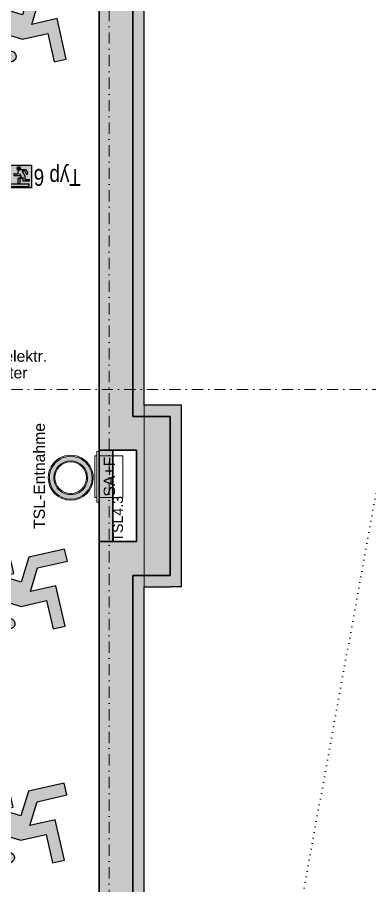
# Model space of a CAD drawing. Header units: millimetres. Extents: x 32522367 to 32638135, y 41424826 to 41540167.
# Drawn here: x 32555022 to 32558151, y 41474973 to 41482673 of the extents above; entities that cross this region are included whole.
import ezdxf
from ezdxf.enums import TextEntityAlignment as Align

# ---------------------------------------------------------------- set-up
doc = ezdxf.new("R2010")
doc.units = ezdxf.units.MM
for name, pattern in [('Punktlinie weit', [0.05, 0, -0.05]), ('Raster', [0.2, 0.1, -0.05, 0, -0.05]), ('Strichlinie eng', [0.1, 0.075, -0.025])]:
    doc.linetypes.add(name, pattern=pattern)
for name, color, linetype in [('000 Achsraster Haupt', 251, 'Continuous'), ('110 Wand Aussen', 251, 'Continuous'), ('130 Wand Innen', 251, 'Continuous'), ('220 Bodenaufbau', 251, 'Continuous'), ('240 Unterdaemmung', 251, 'Continuous'), ('590 Brandschutz.baulicher_ modellierter BS_ Objekte', 251, 'Continuous'), ('811 Raum 2.Erschließung_ Nebenräume_Allg.räume_Technik', 251, 'Continuous'), ('955 Polierplan Beschriftung', 251, 'Continuous'), ('970 Brandschutz Beschriftung.Texte_ Bemaßung_ Symbole_ Fluchtwege', 251, 'Continuous'), ('dp_GE_SIBEL', 80, 'Continuous')]:
    doc.layers.add(name, color=color, linetype=linetype)
for name, color, linetype, lineweight in [('000 Achsraster Haupt_Stift_Nr__1', 251, 'Continuous', 13), ('110 Wand Aussen_Stift_Nr__24', 251, 'Continuous', 13), ('110 Wand Aussen_Stift_Nr__29', 251, 'Continuous', 13), ('110 Wand Aussen_Stift_Nr__7', 251, 'Continuous', 25), ('110 Wand Aussen_Stift_Nr__8', 251, 'Continuous', 35), ('130 Wand Innen_Stift_Nr__23', 251, 'Continuous', 13), ('130 Wand Innen_Stift_Nr__4', 251, 'Continuous', 35), ('220 Bodenaufbau_Stift_Nr__6', 251, 'Continuous', 13), ('240 Unterdaemmung_Stift_Nr__6', 251, 'Continuous', 13), ('590 Brandschutz.baulicher_ modellierter BS_ Objekte_Stift_Nr__121', 251, 'Continuous', 13), ('955 Polierplan Beschriftung_Stift_Nr__1', 251, 'Continuous', 13), ('956 Durchbruch Beschriftung_Stift_Nr__61', 251, 'Continuous', 25), ('970 Brandschutz Beschriftung.Texte_ Bemaßung_ Symbole_ Fluchtwege_Stift_Nr__1', 251, 'Continuous', 13), ('970 Brandschutz Beschriftung.Texte_ Bemaßung_ Symbole_ Fluchtwege_Stift_Nr__101', 251, 'Continuous', 50), ('970 Brandschutz Beschriftung.Texte_ Bemaßung_ Symbole_ Fluchtwege_Stift_Nr__15', 251, 'Continuous', 0), ('970 Brandschutz Beschriftung.Texte_ Bemaßung_ Symbole_ Fluchtwege_Stift_Nr__20', 251, 'Continuous', 0), ('dp_GE_ST_Attribut_Attribut1', 250, 'Continuous', 5)]:
    doc.layers.add(name, color=color, linetype=linetype, lineweight=lineweight)
doc.layers.add('E2_LEHR_MENSCH_NATIVE', color=112, linetype='Continuous', lineweight=35, true_color=0x20dd55)
doc.styles.add('DPG_TXT', font='arial.ttf', dxfattribs={"width": 0.8})
doc.styles.add('ERSTELLTER_STIL_1', font='arial.ttf')

# ---------------------------------------------------------------- blocks, each defined once
blk = doc.blocks.new('9809550')
at = {"color": 18, "lineweight": 30, "true_color": 0x000000}
for points in [[(423921.7, 99168.8), (423956.8, 99168.8), (423956.8, 99202.9), (423984.5, 99214.5), (424033.7, 99214.5), (424053.8, 99178.3)], [(424040.2, 99170.9), (424025.2, 99196.7), (423999.7, 99196.8), (424026.2, 99150.3), (424026.2, 99110.9), (424070.2, 99110.9), (424070.2, 99092.3), (424007.5, 99092.3), (424007.5, 99131.7), (423975, 99113.1), (423975, 99067), (423956.5, 99067), (423956.5, 99122.4), (423990.5, 99141.9), (423975.1, 99168.8), (423975.1, 99150.2), (423921.7, 99150.3)]]:
    blk.add_lwpolyline(points, dxfattribs=at)
blk.add_circle((423963.6, 99225.9), 18.1, dxfattribs=at)
for centre, radius, start, end in [((423921.7, 99159.5), 9.27, 89.9849, 270.0151), ((424047.8, 99173.1), 7.96, 195.72991, 41.40047)]:
    blk.add_arc(centre, radius, start, end, dxfattribs=at)
blk = doc.blocks.new('RIVO_ARR_down')
at = {"true_color": 0x56c81e}
h = blk.add_hatch(color=72, dxfattribs=at)
h.dxf.hatch_style = 1
h.paths.add_polyline_path([(2487.16, 1656.78), (2487.16, 1647.95), (2504.83, 1647.95), (2504.83, 1656.78)])
h.paths.add_polyline_path([(2496.19, 1651.84), (2494.51, 1649.58), (2492.81, 1651.85), (2494.2, 1651.85), (2494.2, 1656.07), (2494.9, 1656.08), (2494.9, 1651.84)], flags=16)
h.paths.add_polyline_path([(2498.26, 1653.37), (2499.6, 1653.37), (2499.6, 1654.67), (2500.12, 1654.91, -0.535619), (2499.17, 1655.55, -1), (2500.55, 1655.55, -0.302406), (2500.12, 1654.91), (2500.66, 1655.11), (2502.53, 1655.11), (2503.29, 1653.73, -1.25347), (2502.78, 1653.45), (2502.2, 1654.43), (2501.24, 1654.44), (2502.24, 1652.67), (2502.24, 1651.16), (2503.92, 1651.16), (2503.92, 1650.46), (2501.53, 1650.46), (2501.53, 1651.96), (2500.29, 1651.25), (2500.29, 1649.49), (2499.59, 1649.49), (2499.59, 1651.6), (2500.88, 1652.34), (2500.3, 1653.37), (2500.3, 1652.66), (2498.26, 1652.67, -1)], flags=16)
h.paths.add_polyline_path([(2503.92, 1649.3), (2503.92, 1648.39), (2487.82, 1648.39), (2487.82, 1649.3)], flags=16)
h.paths.add_polyline_path([(2491.07, 1650.21), (2487.82, 1650.21), (2487.82, 1655.56), (2491.07, 1655.56)], flags=16)
h.paths.add_polyline_path([(2488, 1652.89, -1), (2488.38, 1652.89, -1)], flags=0)
at = {"true_color": 0xffffff}
h = blk.add_hatch(color=7, dxfattribs=at)
h.dxf.hatch_style = 1
h.paths.add_polyline_path([(2487.82, 1655.56), (2487.82, 1650.21), (2491.07, 1650.21), (2491.07, 1655.56)])
h.paths.add_polyline_path([(2488.38, 1652.89, -1), (2488, 1652.89, -1)], flags=16)
h = blk.add_hatch(color=7, dxfattribs=at)
h.dxf.hatch_style = 1
h.paths.add_polyline_path([(2488, 1652.89, 1), (2488.38, 1652.89, 1)])
h = blk.add_hatch(color=7, dxfattribs=at)
h.dxf.hatch_style = 1
h.paths.add_polyline_path([(2494.9, 1651.84), (2494.9, 1656.08), (2494.2, 1656.07), (2494.2, 1651.85), (2492.81, 1651.85), (2494.51, 1649.58), (2496.19, 1651.84)])
h = blk.add_hatch(color=7, dxfattribs=at)
h.dxf.hatch_style = 1
h.paths.add_polyline_path([(2499.6, 1653.37), (2498.26, 1653.37, 1), (2498.26, 1652.67), (2500.3, 1652.66), (2500.3, 1653.37), (2500.88, 1652.34), (2499.59, 1651.6), (2499.59, 1649.49), (2500.29, 1649.49), (2500.29, 1651.25), (2501.53, 1651.96), (2501.53, 1650.46), (2503.92, 1650.46), (2503.92, 1651.16), (2502.24, 1651.16), (2502.24, 1652.67), (2501.24, 1654.44), (2502.2, 1654.43), (2502.78, 1653.45, 1.25347), (2503.29, 1653.73), (2502.53, 1655.11), (2500.66, 1655.11), (2499.6, 1654.67)])
h = blk.add_hatch(color=7, dxfattribs=at)
h.dxf.hatch_style = 1
h.paths.add_polyline_path([(2499.17, 1655.55, 1), (2500.55, 1655.55, 1)])
h = blk.add_hatch(color=7, dxfattribs=at)
h.dxf.hatch_style = 1
h.paths.add_polyline_path([(2487.82, 1649.3), (2487.82, 1648.39), (2503.92, 1648.39), (2503.92, 1649.3)])
blk.add_lwpolyline([(2487.16, 1656.78), (2504.83, 1656.78), (2504.83, 1647.95), (2487.16, 1647.95)], close=True)
at = {"color": 18, "lineweight": 30, "true_color": 0x000000}
for points in [[(2491.07, 1655.56), (2487.82, 1655.56), (2487.82, 1650.21), (2491.07, 1650.21)], [(2503.92, 1649.3), (2487.82, 1649.3), (2487.82, 1648.39), (2503.92, 1648.39)]]:
    blk.add_lwpolyline(points, close=True, dxfattribs=at)
blk.add_lwpolyline([(2494.2, 1656.07), (2494.2, 1651.85), (2492.81, 1651.85), (2494.51, 1649.58), (2496.19, 1651.84), (2494.9, 1651.84), (2494.9, 1656.08), (2494.2, 1656.07)], dxfattribs=at)
blk.add_circle((2488.19, 1652.89), 0.19, dxfattribs=at)
at = {"xscale": 0.0381026673526157, "yscale": 0.0381026673526157, "zscale": 0.0381026673526157}
blk.add_blockref('9809550', (-13654.29, -2125.22), dxfattribs=at)
blk = doc.blocks.new('Decke_4', base_point=(7.733, 24.5675))
at = {"layer": '240 Unterdaemmung_Stift_Nr__6', "color": 7, "linetype": 'Strichlinie eng', "lineweight": 13, "flags": 128}
blk.add_lwpolyline([(7.733, 24.5675), (9.8287, 31.7063), (15.3459, 30.0867), (15.3881, 30.2306), (9.8709, 31.8502), (10.485, 33.942), (17.8732, 31.7731), (16.9028, 28.4676), (16.4711, 28.5944), (16.1894, 27.6348), (16.6212, 27.5081), (15.5227, 23.766), (15.6954, 23.7153), (22.3358, 46.3358), (22.4949, 46.8779), (22.7906, 47.8854), (24.8863, 55.0242), (26.9129, 61.9278), (28.3522, 61.5053), (26.7678, 56.1081), (26.4861, 55.1486), (16.7331, 21.9255), (15.294, 22.348), (13.3942, 22.9057), (10.3237, 23.807)], close=True, dxfattribs=at)
blk = doc.blocks.new('Decke_7', base_point=(17.0326, 21.525))
at = {"layer": '240 Unterdaemmung_Stift_Nr__6', "color": 7, "linetype": 'Continuous', "lineweight": 13, "flags": 128}
blk.add_lwpolyline([(21.7224, 37.5008), (18.9479, 28.0496), (19.5524, 27.8722), (19.0454, 26.1451), (18.4409, 26.3225), (17.0326, 21.525), (24.4963, 19.3339), (34.7434, 54.241)], dxfattribs=at)
blk = doc.blocks.new('Decke_16', base_point=(24.3313, 82.1748))
at = {"layer": '220 Bodenaufbau_Stift_Nr__6', "color": 7, "linetype": 'Continuous', "lineweight": 13, "flags": 128}
blk.add_lwpolyline([(21.6546, 37.6249), (20.3082, 33.0385), (20.6248, 32.9455), (20.2277, 31.5926), (19.911, 31.6856), (18.8238, 27.9818), (19.4283, 27.8044), (18.9776, 26.2692), (18.3731, 26.4466), (16.9366, 21.5531), (13.3097, 22.6178), (16.1461, 32.2801), (10.1971, 34.0265), (24.3313, 82.1748)], dxfattribs=at)
blk = doc.blocks.new('Wand_21', base_point=(21.4512, 37.9973))
at = {"layer": '110 Wand Aussen_Stift_Nr__24', "linetype": 'Continuous', "lineweight": 13}
for points in [[(21.3667, 37.7094), (19.9358, 32.8351), (20.3082, 33.0385), (21.6546, 37.6249)], [(20.3082, 33.0385), (19.9358, 32.8351), (20.2237, 32.7506)]]:
    blk.add_hatch(color=92, dxfattribs=at).paths.add_polyline_path(points)
at = {"layer": '110 Wand Aussen_Stift_Nr__29', "linetype": 'Continuous', "lineweight": 13}
for points in [[(21.6264, 37.529), (20.3082, 33.0385), (20.4323, 33.1063), (21.7224, 37.5008)], [(20.4323, 33.1063), (20.3082, 33.0385), (20.4042, 33.0103)]]:
    blk.add_hatch(color=6, dxfattribs=at).paths.add_polyline_path(points)
at = {"layer": '110 Wand Aussen_Stift_Nr__7', "color": 7, "linetype": 'Continuous', "lineweight": 25, "flags": 128}
blk.add_lwpolyline([(20.4323, 33.1063), (21.7224, 37.5008)], dxfattribs=at)
at = {"layer": '110 Wand Aussen_Stift_Nr__8', "color": 7, "linetype": 'Continuous', "lineweight": 35}
for p, q in [((21.6546, 37.6249), (21.6264, 37.529)), ((20.3082, 33.0385), (21.6264, 37.529)), ((20.3082, 33.0385), (20.4042, 33.0103))]:
    blk.add_line(p, q, dxfattribs=at)
at = {"layer": '110 Wand Aussen_Stift_Nr__8', "color": 7, "linetype": 'Continuous', "lineweight": 35, "flags": 128}
for points in [[(21.3667, 37.7094), (19.9358, 32.8351)], [(19.9358, 32.8351), (20.2237, 32.7506)]]:
    blk.add_lwpolyline(points, dxfattribs=at)
blk = doc.blocks.new('Wand_151', base_point=(20.2525, 32.7422))
at = {"layer": '110 Wand Aussen_Stift_Nr__24', "linetype": 'Continuous', "lineweight": 13}
for points in [[(20.2525, 32.7422), (20.6248, 32.9455), (20.337, 33.03)], [(20.2525, 32.7422), (20.5403, 32.6577), (20.6248, 32.9455)], [(20.2525, 32.7422), (20.0243, 31.965), (20.3122, 31.8805), (20.5403, 32.6577)], [(20.0243, 31.965), (19.9398, 31.6771), (20.2277, 31.5926)], [(20.0243, 31.965), (20.2277, 31.5926), (20.3122, 31.8805)]]:
    blk.add_hatch(color=92, dxfattribs=at).paths.add_polyline_path(points)
at = {"layer": '110 Wand Aussen_Stift_Nr__29', "linetype": 'Continuous', "lineweight": 13}
for points in [[(20.6248, 32.9455), (20.749, 33.0133), (20.653, 33.0415)], [(20.6248, 32.9455), (20.7208, 32.9174), (20.749, 33.0133)], [(20.2277, 31.5926), (20.3236, 31.5644), (20.7208, 32.9174), (20.6248, 32.9455)], [(20.2277, 31.5926), (20.1995, 31.4967), (20.2955, 31.4685)], [(20.3236, 31.5644), (20.2277, 31.5926), (20.2955, 31.4685)]]:
    blk.add_hatch(color=6, dxfattribs=at).paths.add_polyline_path(points)
at = {"layer": '110 Wand Aussen_Stift_Nr__7', "color": 7, "linetype": 'Continuous', "lineweight": 25, "flags": 128}
for points in [[(20.749, 33.0133), (20.653, 33.0415)], [(20.2955, 31.4685), (20.749, 33.0133)], [(20.2955, 31.4685), (20.1995, 31.4967)]]:
    blk.add_lwpolyline(points, dxfattribs=at)
at = {"layer": '110 Wand Aussen_Stift_Nr__8', "color": 7, "linetype": 'Continuous', "lineweight": 35}
for p, q in [((20.6248, 32.9455), (20.337, 33.03)), ((20.5403, 32.6577), (20.6248, 32.9455)), ((20.3122, 31.8805), (20.5403, 32.6577)), ((20.2277, 31.5926), (20.3122, 31.8805)), ((19.9398, 31.6771), (20.2277, 31.5926))]:
    blk.add_line(p, q, dxfattribs=at)
at = {"layer": '110 Wand Aussen_Stift_Nr__8', "color": 7, "linetype": 'Continuous', "lineweight": 35, "flags": 128}
blk.add_lwpolyline([(20.2525, 32.7422), (20.0243, 31.965)], dxfattribs=at)
blk = doc.blocks.new('Wand_152', base_point=(19.7077, 32.0579))
at = {"layer": '110 Wand Aussen_Stift_Nr__24', "linetype": 'Continuous', "lineweight": 13}
for points in [[(18.8238, 27.9818), (19.911, 31.6856), (19.7077, 32.0579), (18.5359, 28.0663)], [(19.7077, 32.0579), (19.911, 31.6856), (19.9955, 31.9734)]]:
    blk.add_hatch(color=92, dxfattribs=at).paths.add_polyline_path(points)
at = {"layer": '110 Wand Aussen_Stift_Nr__29', "linetype": 'Continuous', "lineweight": 13}
for points in [[(18.9479, 28.0496), (19.9788, 31.5614), (19.911, 31.6856), (18.852, 28.0778)], [(19.911, 31.6856), (19.9788, 31.5614), (20.007, 31.6574)]]:
    blk.add_hatch(color=6, dxfattribs=at).paths.add_polyline_path(points)
at = {"layer": '110 Wand Aussen_Stift_Nr__7', "color": 7, "linetype": 'Continuous', "lineweight": 25, "flags": 128}
blk.add_lwpolyline([(18.9479, 28.0496), (19.9788, 31.5614)], dxfattribs=at)
at = {"layer": '110 Wand Aussen_Stift_Nr__8', "color": 7, "linetype": 'Continuous', "lineweight": 35}
for p, q in [((18.852, 28.0778), (19.911, 31.6856)), ((20.007, 31.6574), (19.911, 31.6856)), ((18.852, 28.0778), (18.8238, 27.9818))]:
    blk.add_line(p, q, dxfattribs=at)
at = {"layer": '110 Wand Aussen_Stift_Nr__8', "color": 7, "linetype": 'Continuous', "lineweight": 35, "flags": 128}
for points in [[(19.7077, 32.0579), (18.5359, 28.0663)], [(19.7077, 32.0579), (19.9955, 31.9734)]]:
    blk.add_lwpolyline(points, dxfattribs=at)
blk = doc.blocks.new('Wand_153', base_point=(19.9358, 32.8351))
at = {"layer": '110 Wand Aussen_Stift_Nr__24', "linetype": 'Continuous', "lineweight": 13}
blk.add_hatch(color=92, dxfattribs=at).paths.add_polyline_path([(20.2237, 32.7506), (20.2525, 32.7422), (20.337, 33.03), (20.3082, 33.0385)])
at = {"layer": '110 Wand Aussen_Stift_Nr__29', "linetype": 'Continuous', "lineweight": 13}
blk.add_hatch(color=6, dxfattribs=at).paths.add_polyline_path([(20.4042, 33.0103), (20.6248, 32.9455), (20.653, 33.0415), (20.4323, 33.1063)])
at = {"layer": '110 Wand Aussen_Stift_Nr__7', "color": 7, "linetype": 'Continuous', "lineweight": 25, "flags": 128}
blk.add_lwpolyline([(20.653, 33.0415), (20.4323, 33.1063)], dxfattribs=at)
at = {"layer": '110 Wand Aussen_Stift_Nr__8', "color": 7, "linetype": 'Continuous', "lineweight": 35}
for p, q in [((20.3082, 33.0385), (20.4042, 33.0103)), ((20.6248, 32.9455), (20.337, 33.03))]:
    blk.add_line(p, q, dxfattribs=at)
at = {"layer": '110 Wand Aussen_Stift_Nr__8', "color": 7, "linetype": 'Continuous', "lineweight": 35, "flags": 128}
blk.add_lwpolyline([(20.2237, 32.7506), (20.2525, 32.7422)], dxfattribs=at)
blk = doc.blocks.new('Wand_154', base_point=(20.0243, 31.965))
at = {"layer": '110 Wand Aussen_Stift_Nr__24', "linetype": 'Continuous', "lineweight": 13}
blk.add_hatch(color=92, dxfattribs=at).paths.add_polyline_path([(19.911, 31.6856), (19.9398, 31.6771), (20.0243, 31.965), (19.9955, 31.9734)])
at = {"layer": '110 Wand Aussen_Stift_Nr__29', "linetype": 'Continuous', "lineweight": 13}
blk.add_hatch(color=6, dxfattribs=at).paths.add_polyline_path([(20.007, 31.6574), (19.9788, 31.5614), (20.1995, 31.4967), (20.2277, 31.5926)])
at = {"layer": '110 Wand Aussen_Stift_Nr__7', "color": 7, "linetype": 'Continuous', "lineweight": 25, "flags": 128}
blk.add_lwpolyline([(19.9788, 31.5614), (20.1995, 31.4967)], dxfattribs=at)
at = {"layer": '110 Wand Aussen_Stift_Nr__8', "color": 7, "linetype": 'Continuous', "lineweight": 35}
for p, q in [((20.007, 31.6574), (19.911, 31.6856)), ((19.9398, 31.6771), (20.2277, 31.5926))]:
    blk.add_line(p, q, dxfattribs=at)
at = {"layer": '110 Wand Aussen_Stift_Nr__8', "color": 7, "linetype": 'Continuous', "lineweight": 35, "flags": 128}
blk.add_lwpolyline([(20.0243, 31.965), (19.9955, 31.9734)], dxfattribs=at)
blk = doc.blocks.new('Wand_155', base_point=(19.7077, 32.0579))
at = {"layer": '130 Wand Innen_Stift_Nr__23', "linetype": 'Continuous', "lineweight": 13}
blk.add_hatch(color=91, dxfattribs=at).paths.add_polyline_path([(19.8228, 32.0241), (20.051, 32.8013), (19.9358, 32.8351), (19.7077, 32.0579)])
at = {"layer": '130 Wand Innen_Stift_Nr__4', "color": 7, "linetype": 'Continuous', "lineweight": 35, "flags": 128}
for points in [[(19.9358, 32.8351), (19.7077, 32.0579)], [(20.051, 32.8013), (19.9358, 32.8351)], [(19.8228, 32.0241), (20.051, 32.8013)], [(19.7077, 32.0579), (19.8228, 32.0241)]]:
    blk.add_lwpolyline(points, dxfattribs=at)
blk = doc.blocks.new('tr Stgltg Schlauchanschl 27')
at = {"layer": '970 Brandschutz Beschriftung.Texte_ Bemaßung_ Symbole_ Fluchtwege', "linetype": 'Continuous', "lineweight": 0, "true_color": 0x000000}
h = blk.add_hatch(color=18, dxfattribs=at)
h.paths.add_polyline_path([(0.2, 0, 1), (-0.2, 0, 1)])
h.paths.add_polyline_path([(0.19, 0, -1), (-0.19, 0, -1)], flags=0)
h = blk.add_hatch(color=18, dxfattribs=at)
h.paths.add_polyline_path([(0.15, 0, 1), (-0.15, 0, 1)])
h.paths.add_polyline_path([(0.14, 0, -1), (-0.14, 0, -1)], flags=0)
at = {"layer": '970 Brandschutz Beschriftung.Texte_ Bemaßung_ Symbole_ Fluchtwege_Stift_Nr__15', "linetype": 'Continuous', "lineweight": 0, "true_color": 0x00b9ff}
h = blk.add_hatch(color=140, dxfattribs=at)
h.paths.add_polyline_path([(0.19, 0, 1), (-0.19, 0, 1)])
h.paths.add_polyline_path([(0.15, 0, -1), (-0.15, 0, -1)], flags=0)
at = {"layer": '970 Brandschutz Beschriftung.Texte_ Bemaßung_ Symbole_ Fluchtwege_Stift_Nr__15', "color": 140, "linetype": 'Continuous', "lineweight": 0, "true_color": 0x00b9ff, "flags": 128}
for points in [[(0.19, 0, 1), (-0.19, 0, 1)], [(0.15, 0, 1), (-0.15, 0, 1)]]:
    blk.add_lwpolyline(points, format="xyb", close=True, dxfattribs=at)
at = {"layer": '970 Brandschutz Beschriftung.Texte_ Bemaßung_ Symbole_ Fluchtwege_Stift_Nr__20', "color": 7, "linetype": 'Continuous', "lineweight": 0, "flags": 128}
for points in [[(0.2, 0, 1), (-0.2, 0, 1)], [(0.19, 0, 1), (-0.19, 0, 1)], [(0.15, 0, 1), (-0.15, 0, 1)], [(0.14, 0, 1), (-0.14, 0, 1)]]:
    blk.add_lwpolyline(points, format="xyb", close=True, dxfattribs=at)
blk = doc.blocks.new('Etikett_77', base_point=(24.4976, 19.3336))
at = {"layer": '955 Polierplan Beschriftung_Stift_Nr__1', "color": 7, "linetype": 'Punktlinie weit', "lineweight": 13}
blk.add_line((17.0326, 21.525), (36.5108, 60.2567), dxfattribs=at)
blk = doc.blocks.new('Standard-Rastermarker')
at = {"layer": '000 Achsraster Haupt_Stift_Nr__1', "color": 7, "linetype": 'Raster', "lineweight": 13}
blk.add_line((1, 0), (73, 0), dxfattribs=at)
at = {"layer": '000 Achsraster Haupt_Stift_Nr__1', "color": 7, "lineweight": 13, "style": 'ERSTELLTER_STIL_1'}
for tag, p in [('AC_MarkerText_1_0', (-0.3593, -0.0343)), ('AC_MarkerText_1_1', (74.1407, -0.0343))]:
    blk.add_attdef(tag, text='', height=0.15, rotation=90, dxfattribs=at).set_placement(p, align=Align.TOP_CENTER)
blk = doc.blocks.new('Standard-Rastermarker_3')
at = {"layer": '000 Achsraster Haupt_Stift_Nr__1', "color": 7, "linetype": 'Raster', "lineweight": 13}
blk.add_line((1, 0), (32.3006, 0), dxfattribs=at)
at = {"layer": '000 Achsraster Haupt_Stift_Nr__1', "color": 7, "lineweight": 13, "style": 'ERSTELLTER_STIL_1'}
for tag, p in [('AC_MarkerText_1_0', (-0.25, 0.075)), ('AC_MarkerText_1_1', (33.5506, 0.075))]:
    blk.add_attdef(tag, text='', height=0.15, dxfattribs=at).set_placement(p, align=Align.TOP_CENTER)
blk = doc.blocks.new('Wandhydrant 02 27')
at = {"layer": '590 Brandschutz.baulicher_ modellierter BS_ Objekte_Stift_Nr__121', "color": 1, "linetype": 'Continuous', "lineweight": 13, "true_color": 0xe60000}
for p, q in [((0.41, 0.25), (0.04, 0.25)), ((0.04, 0.25), (0.04, 0.04)), ((0.41, 0.04), (0.41, 0.25)), ((0.45, 0.04), (0, 0.04)), ((0, 0.04), (0, 0.02)), ((0, 0.02), (0.45, 0.02)), ((0.04, 0.04), (0.41, 0.04)), ((0.41, 0.02), (0.04, 0.02)), ((0.04, 0.02), (0.04, 0)), ((0.04, 0), (0.41, 0)), ((0.41, 0), (0.41, 0.02)), ((0.45, 0.02), (0.45, 0.04))]:
    blk.add_line(p, q, dxfattribs=at)
at = {"layer": '590 Brandschutz.baulicher_ modellierter BS_ Objekte_Stift_Nr__121', "color": 1, "lineweight": 13, "true_color": 0xe60000, "style": 'ERSTELLTER_STIL_1'}
blk.add_attdef('txt', text='', height=0.1, rotation=180, dxfattribs=at).set_placement((0.225, 0.1299), align=Align.MIDDLE_CENTER)
blk = doc.blocks.new('98095500')
at = {"color": 18, "lineweight": 30, "true_color": 0x000000}
for points in [[(423921.7, 99168.8), (423956.8, 99168.8), (423956.8, 99202.9), (423984.5, 99214.5), (424033.7, 99214.5), (424053.8, 99178.3)], [(424040.2, 99170.9), (424025.2, 99196.7), (423999.7, 99196.8), (424026.2, 99150.3), (424026.2, 99110.9), (424070.2, 99110.9), (424070.2, 99092.3), (424007.5, 99092.3), (424007.5, 99131.7), (423975, 99113.1), (423975, 99067), (423956.5, 99067), (423956.5, 99122.4), (423990.5, 99141.9), (423975.1, 99168.8), (423975.1, 99150.2), (423921.7, 99150.3)]]:
    blk.add_lwpolyline(points, dxfattribs=at)
blk.add_circle((423963.6, 99225.9), 18.1, dxfattribs=at)
for centre, radius, start, end in [((423921.7, 99159.5), 9.27, 89.9849, 270.0151), ((424047.8, 99173.1), 7.96, 195.7299, 41.4005)]:
    blk.add_arc(centre, radius, start, end, dxfattribs=at)
blk = doc.blocks.new('750298750')
h = blk.add_hatch(color=3)
h.paths.add_polyline_path([(426943.6, 99576.9), (426968.1, 99576.8), (426982.5, 99552, 1.25347), (426995.6, 99559.2), (426976.3, 99594), (426929, 99594), (426902.3, 99582.8), (426902.3, 99550), (426868.6, 99550, 1), (426868.6, 99532.2), (426919.9, 99532.1), (426919.9, 99550), (426934.8, 99524.1), (426902.1, 99505.4), (426902.1, 99452.1), (426919.8, 99452.1), (426919.8, 99496.4), (426951.1, 99514.3), (426951.1, 99476.4), (427011.4, 99476.4), (427011.4, 99494.3), (426969.1, 99494.3), (426969.1, 99532.2)])
h.paths.add_polyline_path([(426891.5, 99604.9, 1), (426926.3, 99604.9, 1)])
at = {"xscale": 0.9619413167778113, "yscale": 0.9619413167778113, "zscale": 0.9619413167778113}
blk.add_blockref('98095500', (19080.8, 4155.4), dxfattribs=at)
blk = doc.blocks.new('E2_MOL_LEHRPERSON_ZENTRIERT')
blk.add_blockref('750298750', (-426935.5, -99537.2))

msp = doc.modelspace()

# ---------------------------------------------------------------- linework, layer by layer
at = {"layer": '811 Raum 2.Erschließung_ Nebenräume_Allg.räume_Technik', "color": 51, "linetype": 'Continuous', "lineweight": 0, "true_color": 0xf5ffa6, "flags": 128}
msp.add_lwpolyline([(32552268.725, 41468888.467), (32552268.787, 41456562.45), (32557468.788, 41456562.476), (32557468.779, 41458662.476), (32555748.777, 41458662.468), (32555748.701, 41473680.2), (32555748.69, 41475830.2), (32555748.643, 41485330.2), (32555748.632, 41487480.2), (32555748.606, 41492848.565), (32554248.605, 41492848.557), (32554248.615, 41490980.21), (32554248.625, 41489180.21), (32554248.653, 41483580.21), (32554248.663, 41481780.21), (32554248.691, 41476055.21), (32554248.702, 41473854.701), (32554248.726, 41468888.477)], close=True, dxfattribs=at)

# ---------------------------------------------------------------- block references
at = {"layer": '000 Achsraster Haupt', "color": 7, "linetype": 'Continuous', "lineweight": 18, "xscale": 1000, "yscale": 1000, "zscale": 1000}
for name, p, rotation in [('Standard-Rastermarker', (32555838.387, 41535366.579), 270.0002954042531), ('Standard-Rastermarker_3', (32539163.446, 41479373.406), 0.0002954042531608)]:
    msp.add_blockref(name, p, dxfattribs=dict(at, rotation=rotation))
at = {"layer": '110 Wand Aussen', "color": 7, "lineweight": 35, "xscale": 1000, "yscale": 1000, "zscale": 1000, "rotation": 16.36019999999994}
for name, p in [('Wand_21', (32555748.647, 41484213.468)), ('Wand_153', (32555748.674, 41478833.469)), ('Wand_151', (32556078.672, 41478833.471)), ('Wand_152', (32555748.678, 41478023.469)), ('Wand_154', (32556078.676, 41478023.471))]:
    msp.add_blockref(name, p, dxfattribs=at)
at = {"layer": '130 Wand Innen', "color": 7, "lineweight": 35, "xscale": 1000, "yscale": 1000, "zscale": 1000, "rotation": 16.36019999999994}
msp.add_blockref('Wand_155', (32555748.678, 41478023.469), dxfattribs=at)
at = {"layer": '220 Bodenaufbau', "color": 7, "linetype": 'Continuous', "lineweight": 13, "xscale": 1000, "yscale": 1000, "zscale": 1000, "rotation": 16.36019999999994}
msp.add_blockref('Decke_16', (32546068.423, 41527413.443), dxfattribs=at)
at = {"layer": '240 Unterdaemmung', "color": 7, "linetype": 'Continuous', "lineweight": 13, "xscale": 1000, "yscale": 1000, "zscale": 1000, "rotation": 16.36019999999994}
msp.add_blockref('Decke_7', (32556148.734, 41467163.469), dxfattribs=at)
at = {"layer": '240 Unterdaemmung', "color": 7, "linetype": 'Strichlinie eng', "lineweight": 13, "xscale": 1000, "yscale": 1000, "zscale": 1000, "rotation": 16.36019999999994}
msp.add_blockref('Decke_4', (32546368.733, 41467463.42), dxfattribs=at)
at = {"layer": '590 Brandschutz.baulicher_ modellierter BS_ Objekte', "color": 7, "linetype": 'Continuous', "lineweight": 13, "xscale": 999.9999999999995, "yscale": 999.9999999999995, "zscale": 999.9999999999995, "rotation": 270.0002893205421}
msp.add_blockref('Wandhydrant 02 27', (32555708.674, 41478824.142), dxfattribs=at).add_auto_attribs({'txt': 'SA+F'})
at = {"layer": '955 Polierplan Beschriftung', "color": 7, "linetype": 'Continuous', "lineweight": 13, "xscale": 1000, "yscale": 1000, "zscale": 1000, "rotation": 16.36019999999994}
msp.add_blockref('Etikett_77', (32563928.735, 41467163.508), dxfattribs=at)
at = {"layer": '970 Brandschutz Beschriftung.Texte_ Bemaßung_ Symbole_ Fluchtwege', "color": 7, "linetype": 'Continuous', "lineweight": 13, "xscale": -999.9999999999995, "yscale": 1000, "zscale": 1000, "rotation": 0.0002901272619749}
msp.add_blockref('tr Stgltg Schlauchanschl 27', (32555495.828, 41478590.375), dxfattribs=at)
at = {"layer": 'dp_GE_SIBEL'}
ref = msp.add_blockref('RIVO_ARR_down', (32498429.738, 41443847.706), dxfattribs=dict(at, xscale=22.64316256777142, yscale=22.64316256777142, rotation=8.42579e-11))
ref.add_attrib('ATTRIBUT1', 'Typ 6', dxfattribs={"layer": 'dp_GE_ST_Attribut_Attribut1', "height": 150, "rotation": 180, "style": 'DPG_TXT', "width": 0.8, "flags": 8}).set_placement((32555166.973, 41481254.107), align=Align.MIDDLE_RIGHT)
at = {"layer": 'E2_LEHR_MENSCH_NATIVE', "color": 112, "true_color": 0x20dd55, "xscale": -6.107755025382402, "yscale": 6.107755025382402, "rotation": 102.8054945988167}
for p in [(32554991.484, 41482673.177), (32554979.974, 41477643.028), (32554975.227, 41475568.441)]:
    msp.add_blockref('E2_MOL_LEHRPERSON_ZENTRIERT', p, dxfattribs=at)

# ---------------------------------------------------------------- texts
at = {"layer": '956 Durchbruch Beschriftung_Stift_Nr__61', "color": 5, "linetype": 'Continuous', "lineweight": 25, "insert": (32555869.248, 41478023.47), "char_height": 90, "attachment_point": 1, "rotation": 90.0002785, "style": 'ERSTELLTER_STIL_1'}
msp.add_mtext('\\A1;{\\pql;\\fArial|b0|i0|c0|p0;\\W1.000000;TSL4.3}', dxfattribs=at)
at = {"layer": '970 Brandschutz Beschriftung.Texte_ Bemaßung_ Symbole_ Fluchtwege_Stift_Nr__1', "color": 7, "linetype": 'Continuous', "lineweight": 13, "insert": (32555166.385, 41478606.179), "char_height": 100, "attachment_point": 2, "rotation": 90.0002901, "style": 'ERSTELLTER_STIL_1'}
msp.add_mtext('\\A1;{\\pqc;\\fArial|b0|i0|c0|p0;\\W1.000000;TSL-Entnahme}', dxfattribs=at)
at = {"layer": '970 Brandschutz Beschriftung.Texte_ Bemaßung_ Symbole_ Fluchtwege_Stift_Nr__101', "color": 1, "linetype": 'Continuous', "lineweight": 50, "true_color": 0xf50000, "insert": (32554545.236, 41479866.472), "char_height": 100, "attachment_point": 1, "rotation": 0.0002892, "line_spacing_factor": 0.884915, "style": 'ERSTELLTER_STIL_1'}
msp.add_mtext('\\A1;{\\pql;\\fArial|b0|i0|c0|p0;\\W1.000000;ZU\\fArial|b0|i0|c0|p0;\\W1.000000;L\\P\\pql;\\fArial|b0|i0|c0|p0;\\W1.000000;BSK+elektr.\\P\\pql;\\fArial|b0|i0|c0|p0;\\W1.000000;LÜ-Gitter}', dxfattribs=at)

doc.saveas('drawing.dxf')
